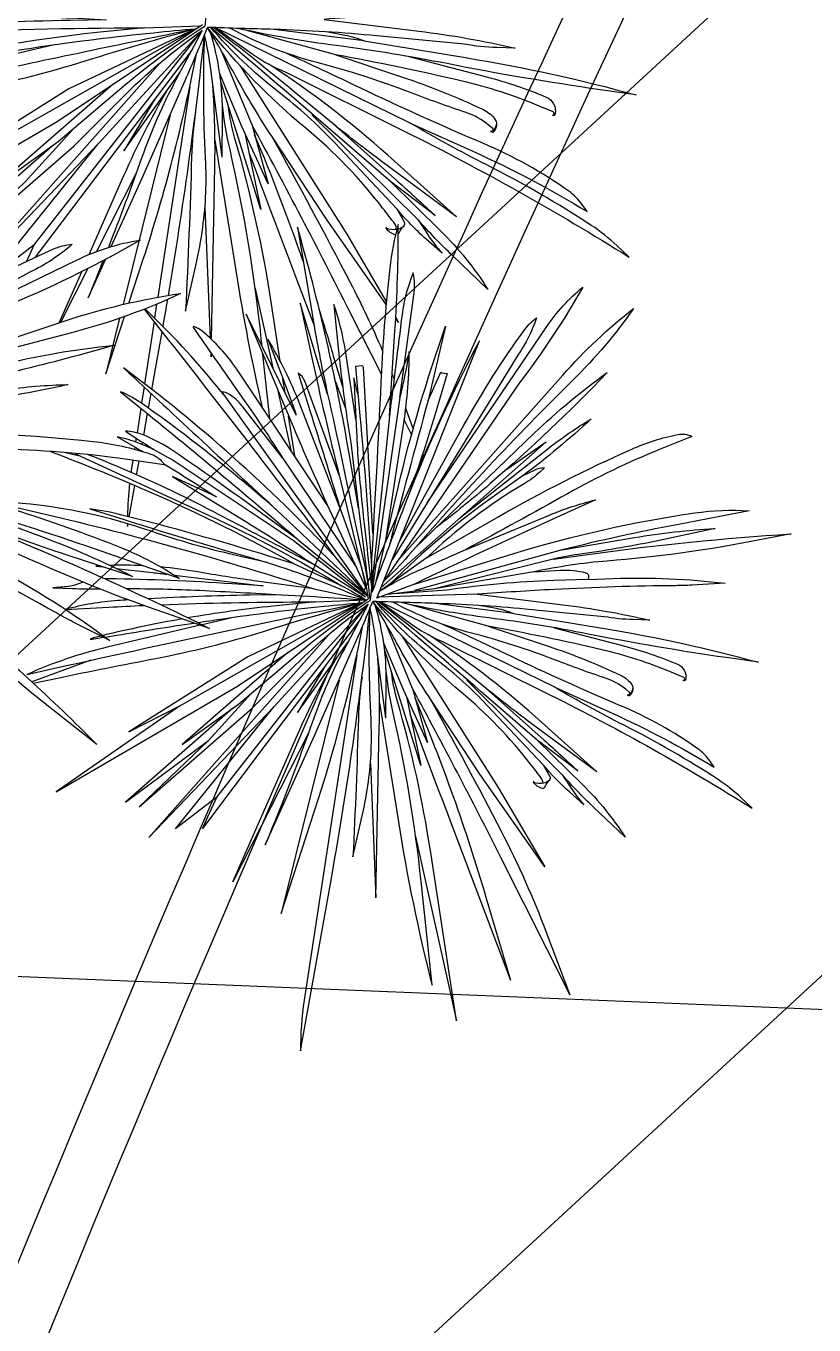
# Model space of a CAD drawing. Extents: x -678889171 to 586587, y -792238163 to 335485.
# Drawn here: x -678770335 to -678769620, y -791975574 to -791974397 of the extents above; entities that cross this region are included whole.
import ezdxf
from ezdxf.enums import TextEntityAlignment as Align

# ---------------------------------------------------------------- set-up
doc = ezdxf.new("R2010")
doc.units = 0
doc.header["$MEASUREMENT"] = 0
doc.layers.get('0').update_dxf_attribs({"color": 8})
for name, color, linetype in [('A-FLOR-PATT', 252, 'Continuous'), ('A-SITE-PATT', 252, 'Continuous'), ('A-WALL', 252, 'Continuous')]:
    doc.layers.add(name, color=color, linetype=linetype)
doc.layers.add('BASEMENT3 LAYOUT$0$HATCH2', color=252, linetype='Continuous', lineweight=15)
doc.styles.add('Ground floor Towers$0$$Bas01-Rname$0$EN-SC', font='swissc.ttf')
doc.styles.add('Ground floor Towers$0$$Bas01-Rname$0$EN-SCL', font='swisscl.ttf')
doc.styles.add('Ground floor Towers$0$04-Ground Floor$0$V2-lower ground$0$LEVEL  FOR LICENSE LOWER GR$0$$LG- LEVEL$0$AR-SR', font='sarb.shx')

# ---------------------------------------------------------------- blocks, each defined once
blk = doc.blocks.new('A$C61C61320')
at = {"layer": 'BASEMENT3 LAYOUT$0$HATCH2'}
h = blk.add_hatch(dxfattribs=at)
h.set_pattern_fill('JIS_WOOD', color=256, scale=1000, style=0)
h.set_pattern_definition([(45, (-845211.5632561638, -471074.8112416068), (-499.9999991609842, 499.9999991609843), [])])
edge = h.paths.add_edge_path()
edge.add_line((-87728.88771757309, -14436.92520058164), (11085.99286301623, -14077.61977391216))
edge.add_line((11085.9928630162, -14077.61977391216), (11086.00013759563, -61296.12011963065))
edge.add_line((11086.00013759569, -61296.12011963065), (-23868.16462742418, -60220.57708285929))
edge.add_line((-23868.16462742421, -60220.57708285929), (-23388.15647815715, -47455.2645226442))
edge.add_arc((-38984.06513334403, -44366.02445463254), 15898.9235792472, 348.7958745272753, 525.9866040010601)
edge.add_line((-54409.82303213701, -40516.12001080933), (-55179.78612954497, -49076.3717473704))
edge.add_line((-55179.78612954495, -49076.3717473704), (-87616.00626249687, -47227.09333388295))
edge.add_line((-87616.00626249681, -47227.09333388295), (-87728.88771757303, -14436.92520058164))
blk = doc.blocks.new('*U144')
for points in [[(208.7598928953867, 111.4083766555113), (222.2731027431564, 73.2797208960992, 0.03852189454557919), (295.5040296309908, -91.76537813335108), (278.5697080426198, -40.52673320918348, 0.01187297850034137), (269.70956481352, -15.71193964443319, -0.01129266759257653), (203.5922731088558, 168.7878026312292, -0.004204443420747903), (165.5877937584137, 286.1726730972596), (231.7838929382324, 164.5781042443496, 0.02584548759400685), (306.1504474254998, 43.34118520769061), (295.5492939104206, 68.05013663265072, 0.03573955727317898), (274.0644578177144, 109.6494725766888), (215.9996104406946, 223.5241828657881, -0.01709612416627665), (152.5083007242411, 359.3213868285502, 0.001515563132861062), (114.3791963229141, 447.9711598358908, -3.027856435761702)], [(-1.417435049168489, 307.8601945052824), (-194.1386873173342, 25.88003836120606, 0.07261215194213817), (-232.762809876187, -53.15439450118811, 0.03444222333112885), (-126.2777450293597, 99.42395572855003), (90.3573212870524, 419.3738436960693)], [(69.65475643372156, 388.798076724951), (-112.7254222237261, 28.94112281467187, 0.04450212570286977), (-170.8710903687406, -116.5786643931124, 0.04612956242629616), (-99.1948504845077, 16.69308445457591, -0.02067947770574198), (67.50893121085937, 368.4149594680266, 0.03123993482043641), (90.3573212870524, 419.3738436960693, -2.162976468735797)], [(215.9804813009814, 243.6980714601295), (293.8733883380464, 113.2335729003617, 0.02638661225923847), (433.5159909171907, -94.87458319466623), (407.5071346368259, -49.2447944687874, 0.01296560535130185), (290.7885226827038, 143.7184448826165, -0.01657238429338727), (207.7137942442696, 283.324158014243, 0.02193736706200117), (131.5279534161582, 408.2835559927198, -4.567730621440846)], [(39.64298449430316, 371.7101645418634), (-96.24775720761136, 206.8203994788028, 0.03052333045614053), (-203.7333147509798, 58.85943919341389, 0.08438711748673955), (-214.0065156348155, 34.48304665425985, 0.07133532596452469), (-169.3365297741129, 84.49226568030917), (63.28986597193398, 393.9345973753925)], [(-10.82525769159292, 95.26477604313823, 0.03021651289582162), (-30.17912636241999, 12.44915322453653, 0.02580491906218947), (14.46632695556582, 147.6907964348875)], [(61.66827140092028, 208.7636338636848, 0.02667635163108803), (39.11245387718918, -30.96872539517335, 0.05375782402022359), (44.32593090695991, -108.7340504936155, 0.1715217674474061), (55.5575684821215, -128.6221410404551), (56.03534503180163, -73.36647564402938, -0.03188235065640983), (68.0377087729812, 92.14625217135563, 0.004539630947943205)], [(126.022391941382, 207.9694923903162, 0.0385858170823129), (172.0071840899709, -87.8213335344326, 0.05363733058987574), (201.1787386592932, -170.6741259285909), (178.9892078607063, -53.72079130455404, -0.01449396476120372), (149.09036421577, 133.3148601260591), (173.3069724668876, 17.51012759856803, 0.02913920142937851), (207.4989278552621, -108.7777325660309), (192.2417096396948, -18.17797779086777, 0.01779568639195303), (166.8530243954829, 105.5271119162071, -0.02155724902311953)], [(171.8853851542935, 93.44552058931095, 0.01838996069318288), (260.3162290770615, -219.7288984205106), (248.8483003548408, -158.2913170226575, 0.0277476341075397), (192.4855592899457, 72.00982529434714, -0.03324364356799392)], [(-476.6102811581095, 341.3455668202523), (-476.9516895045035, 338.3277637747078, -0.01350277498819405), (-484.272832511504, 286.246467747681, 0.01723687972218531), (-501.927409947557, 153.4706524117801, 0.001334752957203982), (-513.3014144050521, 34.16794193395344), (-505.5966504396874, 80.36587710564618, -0.01217897650350521), (-469.2352697561237, 269.8284323251237, -0.05041985096137152), (-444.9941550373787, 344.291764816885), (-457.7671448508499, 281.8894447252433, 0.01319816790482867), (-506.9063233583456, 4.781308738557527, -0.006166542137290822), (-510.4509926695264, -16.98387628940236), (-494.8928535053838, 43.4796452114233, -0.03506191847758228), (-410.8172137875317, 295.542288281119, -0.08200434598191936), (-406.8781419187198, 301.8858807731021), (-419.0016132238179, 263.9321322458864, 0.003589716088286178), (-464.8164167190789, 116.8699419699542, 0.01149200692182755), (-505.8980981278091, -30.51254008988963, 0.002972485986536734), (-519.2340622607499, -84.32842799887203)], [(-470.7703649946834, 97.04206407387119), (-399.4331562172028, 275.3258854270525, -0.03365066733908192), (-361.2194871864322, 354.8608522254281, -0.03365066733908192)], [(59.85435802858228, 353.7906523310476), (-42.26219850951202, 106.1286164568164, 0.0358611015668688), (-90.3521134356215, -39.28336852384109, 0.02398642876561312), (7.446136840835607, 202.6228248004545, 0.01409989286471139), (40.96857465697212, 307.9871928582625, -3.554890906600417)], [(-393.1670162093378, 203.9832638520011, 3.763050531123714e-05), (-393.5937546256118, 202.7653547278742, -0.02865855852972355), (-456.2365948440947, 52.19093170616998, 0.009604202954844881), (-519.2340622607244, -84.32842799880837)], [(-415.6356011552325, 194.8403403336533, 0.003139769365704732), (-519.2340622607499, -84.32842799887203)], [(-175.0500086140473, 194.6037092936504), (-342.2985476555168, 51.77325846471012), (-413.9425663048405, -1.20801884138109, 0.04389246403566511), (-518.226128424807, -93.5017245069912, 6.881589150561758)], [(-430.7635378498035, 12.45244128943068), (-274.7958287102283, 145.5550975249016), (-345.1941355502004, 72.6944504193716), (-433.6676478956815, -4.729695380897283, 0.03466040906098983), (-524.3085530922162, -95.87739054343092, 2.826292079671529)], [(60.39608583421614, 22.45863294346145), (64.0332309810019, 6.275836232017355, 0.01046275929747933), (94.6882316965366, -117.9125841448467, 0.02554080926061382), (159.508780134076, -317.5177983738513), (154.4917086036567, -284.2612456785018, -0.01294445609763258), (129.4644404602241, -83.2069364905974, -0.02765034503953904), (127.6206558547547, -40.02185361033935), (135.0242489568463, -87.06070342385738, -0.007026800065040888), (162.8690549579896, -281.7490064404656), (159.6649530566883, -238.4111548655683, 0.02747343299677512), (144.9491627611114, -124.7298319517204, -0.05959436583632546), (133.696975805824, 49.16437785640574, -0.01899329565187616), (137.339437136483, 88.4671600551801), (143.2261466373657, 17.2186666589414, 0.02023104517217492), (188.3500244551451, -348.1155245288146), (189.4083549829065, -268.4852287898038, 0.01045770975802078), (188.8355898056925, -193.3688395637046, -0.02183028082571506), (189.5816171646638, -144.0128467472578)], [(-204.1131057144903, 10.28894154289719), (-313.7583430701397, -19.56932945828066, 0.02785292762282069), (-434.161860466922, -59.67856789766211)], [(-198.7064356997962, -9.052316942813377, 0.003464188045770925), (-147.160196720748, 3.341130192716264), (-200.7643580332897, -11.82650014131923)], [(257.8922953634483, -206.7430638866272), (304.7152427586898, -89.72455234546487, -0.04751193057243182), (355.9949038281975, 9.848129053055345), (339.6119577489571, -32.62736310940909, 0.004764323942248468), (196.894427319492, -413.4134344287968)], [(-218.5292336874827, -16.85318203046972), (-312.9456435996563, -43.56889155654153), (-449.7918210223306, -80.93804472171814, -0.008527894633042531), (-523.2777447821263, -99.66447448113013)], [(-518.226128424807, -93.5017245069912), (-448.6237658672489, -68.80969929867842, -0.03741783697813676), (-339.8407801101657, -39.15857855513514, 0.008216904379701101), (-216.8014944266197, -13.22430574352165, 0.008216904379701101)], [(366.0064532068918, -0.1689125965122003), (354.6129504851178, -30.99553074158484, 0.004271058174984007), (309.9707041911151, -155.0290299747257, -0.02865855852972355), (253.5921479944827, -290.5460106942601, 0.009604202954844881), (196.8944273195211, -413.4134344287404)], [(224.6659752729156, -45.65483905620295, -0.02330630260763875), (229.5606625331911, -36.18773467393567, 0.07048361654034775), (233.1922402764558, -27.17509917377993, 0.006290617680230219), (237.8759855521766, -7.146560359523392), (234.9485628001148, -33.02286183257547, -0.01029479015869565), (230.1539443974489, -68.79413836860385, -0.01029479015869565)], [(54.57773917383565, -127.7341629524626, 0.01126120028531519), (87.52197947605782, -202.8032998951685), (69.4244094368969, -141.4785902576323), (99.27402468577748, -211.9142857615852, 0.004611922367653615), (158.1763930082616, -347.4127774953222), (142.4964217721954, -302.8946663342022, -0.00210652837031376), (104.8448478973496, -194.540710117567, -0.02714680241232883), (57.28125260510387, -26.56918462787417)], [(61.1128891171229, -18.43389302340165), (113.1699246187181, -197.1908586284471, 0.02767609115018361), (178.7763159526567, -383.4167957804448, 3.071576002105584)], [(238.9292535751101, -108.4441267795655, -0.0009879892967273763), (241.8933405736589, -94.67226013719937, -0.05041985096137152), (263.7103438205286, -27.65526089461582), (252.214652988403, -83.81734897709339, 0.002403525028458528), (243.1807297539035, -129.0584048411138, 0.002403525028458528)], [(-148.3535932743707, -50.95257927043258), (-207.0030264652687, -60.86887919737001, -0.0307345002568053), (-486.4549343923081, -90.61459970884334)], [(-143.340829994775, -72.05471413697614, 0.006654828558080585), (141.1722956825961, -368.2427448553562, -0.04389488361670964), (-62.99042869118603, -56.41170482766483, -0.00215570172807614), (98.21005567302745, -292.3793454118268, -0.02764736628577246), (-19.46840513271127, -88.3681782706035, -0.05657533267371262), (-31.04867324031693, -57.11941905138065), (-16.1557296126648, -82.47488303482805, 0.008058562221943568), (127.4036397448199, -318.1069071334196), (95.40471267829162, -256.3892927498373, -0.006320806551991584), (36.26946181123458, -138.7158942507222, -0.05831604875471052), (20.6273864397026, -94.00400748020093, -0.07754810594521516), (19.15928229045858, -71.53525368603823), (26.47200399421672, -86.91775872764902, -0.02598228336640497), (47.46369038548983, -137.7231184996426), (128.6986555163367, -311.2749785199112)], [(37.62786681691614, -112.0477326415667), (32.5100346980671, -91.1813740446969, -0.05420269462637733), (28.5836822024703, -61.65898938039845), (39.07060872406691, -88.85573558576198, 0.001332748215378049), (42.58577846538356, -97.9000699131293, 0.001332748215378049)], [(200.0024900677836, -64.26270920876505, -0.002314105703109168), (201.0718890903863, -59.13808515499204), (200.749712699524, -68.69983439380394)], [(291.337307004489, -79.1580103068527, -0.001207541829072943), (294.4695909453894, -71.52978977680596, -0.08200434598191936), (298.0147556273205, -65.8205565340204), (292.5664441601748, -82.87704457430209)], [(-68.43772974226704, -327.9381355811065), (-181.6307101413349, -274.4474575875693), (-112.4634142544255, -300.4433579628139, -0.008797986907439348), (34.91884795473561, -358.8152385901949), (-80.95503538564844, -295.5558083636852, -0.1811606000954919), (-89.8086370338442, -285.3102610610267), (-43.49910382866256, -307.9839942380831, 0.003341036875383154), (76.09237693362411, -365.5500310394882), (-50.02191311768729, -293.5022063555598, -0.04327070188619562), (-128.5433245450458, -239.1430427483347), (-79.0708634920502, -266.9102983454495, 0.005261786089287734), (-34.71355738352759, -291.1963262754844), (-156.8742204069731, -205.9005085675863), (-40.46494324366904, -276.4047512965217, -0.007012314961607809), (75.92833635744864, -349.1496935317036), (-83.05215843484075, -204.497111758682, -0.0742779219891835), (-126.4100102895845, -151.3458584298742, -0.08510522165021595), (-130.4983053204433, -140.6847780701746, -0.6613578570988262), (-129.0884218073352, -139.7232404264441, -0.00145331141294521), (-57.8228227231757, -207.2376761736186, 0.01022182061506018), (23.56726630984303, -281.6794105864492), (-35.4014525574039, -219.8102969012789, -0.0955862895241007), (-49.54395316556656, -197.7851683843719, -0.1019213358000003), (-50.78192844899786, -190.867031425124, -0.5693343604539249), (-50.12891320575181, -190.5021085172875, -0.05423706509441721), (-47.10393154988742, -192.7258091947979), (-57.00537352110223, -181.8281250078244, -0.03107128275438312), (-144.0120854804791, -73.21964616350215, -0.03107128275438312)], [(191.5279280445884, -119.8080443759854, -0.01896555027910565), (197.4972458841494, -77.33643885069523)], [(197.6056139497505, -162.9926374186462, 0.002342096797311028), (194.4490294739026, -281.1454928292742), (197.7346927168091, -240.4649776377091, -0.01344812203955678), (215.2573995378316, -78.07191043673538, -0.009912277577222958), (215.9539133568887, -73.59098568053832)], [(253.248650585605, -181.865484776049, -0.01561510813369076), (290.2314664905625, -81.8764234535056)], [(291.8866159524823, -85.00531528052397), (287.1036314527319, -99.97893020851461, 0.00266585680748658), (256.3004899451971, -198.2152226938442, 0.00266585680748658)], [(-601.9552999926254, -407.5392640164418), (-608.6476135061475, -443.7001634925173, 0.03852189454557919), (-626.0137103126708, -606.9262652866464), (-616.0557377938512, -558.8888753284618, 0.01187297850034137), (-611.7518399167548, -535.3249542091062, -0.01129266759257653), (-579.9421881966064, -360.0157636138892, -0.004204443420747903), (-556.5061966893936, -250.3243822332106), (-559.660542966938, -376.1444142138889, 0.02584548759400685), (-556.219755821885, -505.3967133101933), (-553.3346581318747, -481.1247529534403, 0.03573955727317898), (-551.3407907504352, -438.6079349948459), (-545.2937705239037, -322.5617389516983, -0.01709612416627665), (-533.5542115717308, -186.7894814490855, 0.001515563132861062), (-523.2777447821227, -99.66447448113377, -3.027856435761702)], [(-196.6111600076565, -386.7859189104538), (-296.2146412699713, -292.2088339510274), (-394.0576547894834, -204.658917587959, 0.01997050566534861), (-464.8694505317708, -146.215509421475, -0.01142139823470231), (-523.2777447821227, -99.66447448113377)], [(-296.5587996183913, -384.2546878648163), (-297.2744433403004, -384.8931692669203, -0.2616701532198508), (-299.0405858611684, -385.2818365704543, -0.1260993556258694), (-303.47648548088, -382.5857561034418, -0.002263136231259198), (-321.4609215762121, -364.0116535106508, -0.05480788115688465), (-410.9467386762608, -247.5697993036547, 0.05195100068562398), (-523.2777447821227, -99.66447448113377, -4.687443882502512)], [(-411.1420604814757, -100.598344158393, -0.03003429473516871), (-351.2379504363726, -104.1999484113048, 0.005524417181210174), (-148.9516905696601, -126.3476070858605), (-210.5149138867, -130.9436684720049, -0.02194805925622252), (-261.6119725456101, -132.5091919166143, -0.04698413390701718), (-352.0169938334384, -122.7841693545406, 0.02245031132477579), (-513.5820511233705, -97.34610847930071, 4.931167588951665)], [(-166.0360594951762, -100.9733551702257, -0.01510467933874062), (-513.5820511233705, -97.34610847930071)], [(-356.967496273106, -143.9326869157367), (-469.4255504138073, -112.0734354896913, -0.02293324141909308), (-513.5820511233742, -97.34610847930071, -191.8202492802813)], [(-124.5629483552093, -100.0037197972333, -0.001570770686013729), (-160.7049165937588, -100.8654697873944)], [(55.91991613396931, -86.71602274911947), (69.54922043932856, -86.67533339072452, -0.001373560362304445), (72.04720382010237, -86.67473811146465, -0.001373560362304445)], [(86.5258399172435, -86.9416795797797, -0.02410751180576139), (130.1935743010526, -90.5553887081469, -0.02410751180576139)], [(139.6169415283057, -91.89526501823548, -0.00214296389698733), (143.466845262401, -92.50074369355116), (139.7162034282464, -92.60577726533938)], [(200.165339049714, -86.04323527510405), (198.5445365204632, -134.1464103984081, 0.0003825462435305968), (197.9091832652102, -153.4414313958723, 0.0003825462435305968)], [(-524.548191857908, -110.6862474207728), (-496.8976481834052, -164.7880789308756, -0.06173936184494978), (-480.243865416187, -210.531608182845), (-426.1050844830806, -377.6652942698956, 0.02465965799125133), (-305.7887014358294, -694.8397063854891), (-318.6906333488751, -676.2854725535499, -0.04396305175348592), (-339.9057611004664, -639.2099355211167, -0.02825645714902428), (-398.3193004531549, -490.9726674808489, 0.01666187801848158), (-438.3124774258813, -382.1523840879681), (-413.4840569406169, -470.1641878177479, 0.03141377074932176), (-357.019510204811, -630.9292001683943), (-365.1883200313296, -623.211167746761, -0.08689584604177594), (-380.0517745279449, -603.265016834418, -0.05341538644266969), (-425.8505513215659, -481.7092256688093, 0.01066555904668236), (-473.7998200808161, -311.716461687668, -0.002916257188722376), (-505.2637063898201, -206.4410680550091, -1.57147192466684)], [(-421.9659702383087, -282.6624462667087), (-456.2893372622293, -225.4528022970962, -0.008704399523353511), (-524.1987443680318, -107.6620080866169, -2.670685006672149)], [(-358.1075775489426, -368.3649971329205), (-415.9748977702347, -276.6801708703997, -0.002628959290491052), (-523.7641415942762, -103.8929960352316, -13.16443413917767)], [(-323.6144731849181, -381.9928207677158), (-397.5051440097723, -288.2259446014987, -0.03972402253833143), (-452.6852234577182, -205.4536066991177, 0.05107070608733455), (-523.7641415942762, -103.8929960352316, -5.407074183196372)], [(-356.967496273106, -143.9326869157367), (-411.095641304224, -136.4649763516345, -0.07667286965130762), (-517.0663132057762, -104.8253100759712, -7.047462853054768)], [(-117.1667138736757, -165.6803996416556), (-343.2202286971497, -136.4289795533996, -0.0222820807780074), (-448.465093509998, -118.011511438147)], [(224.5655231289475, -103.4290050103091, 0.01382871929517053), (212.4704144013722, -199.3942620592088, 0.001334752957203982), (202.2338103896236, -306.766701489255), (209.1680979584471, -265.1885598347299, -0.009365874220065191), (233.5978635339834, -133.910692923705, -0.009365874220065191)], [(-524.4690583334213, -368.3239294502537), (-513.2292942476433, -473.4368916131125, 0.03584400781161227), (-498.5129940115712, -555.1519538796083, 0.3499613435675387), (-478.2323686629297, -570.4951138688475, 0.5098748938833441), (-475.8602711227377, -567.0438365190594), (-476.4947828104578, -568.0415671956916, -0.6653786018696773), (-480.5310347701288, -567.3492880556487), (-485.4276292133964, -547.9419852966867, -0.0415180776566715), (-502.9159660442619, -442.3684659280598, -0.01232715569212973), (-512.5268876238933, -272.500556259004), (-496.4869275295405, -363.8623311875044, 0.02943366437797767), (-470.1568051005106, -474.9905796538851, 0.109607507107866), (-460.8862323847952, -491.5704473601227, 0.4026845882845044), (-442.5512486153984, -492.9846248115055, 0.6525053293909594), (-443.4694329221475, -489.7195251097974), (-443.4694329221475, -489.7195251097974, -0.8641229560623634), (-447.0062345797869, -491.8934373708134), (-450.7818340918984, -485.5933231240497, -0.09184474727445266), (-462.5566517876669, -453.9970874860837, 0.0117758390728134), (-477.8831322644492, -377.2455973583465, -0.02898207668468277), (-498.8177927373308, -249.7124979866539, 0.0612301501282692), (-526.6880356996571, -129.0849495395914, -0.9707230979021293)], [(-104.7676923824456, -394.2238109099244), (-180.1805929012789, -340.9264836754073, -0.00772929489016824), (-405.5874096474236, -176.3394944088841), (-494.3394366110897, -123.2735441457253)], [(-117.778355625449, -233.1982791674209), (-127.702906744611, -230.6283078850529, -0.02956221145066354), (-368.1853132382148, -152.9337874963885, 0.02739616372378168), (-425.2356047210142, -134.2289996693316)], [(-377.6992578744048, -131.4572584021707), (-209.3538522014514, -184.7086580121095, -0.01679320639201802), (-38.31728955491963, -245.2003080043132, -0.01679320639201802)], [(-536.1388814546026, -306.6702256919953), (-534.1161660102061, -444.7902471131683, 0.02638661225923847), (-518.7707448860256, -672.1068391155341), (-518.5065957035167, -624.3604897099767, 0.01296560535130185), (-522.6881078589922, -419.3874231173313, -0.01657238429338727), (-524.6353521084184, -271.7151882949211, 0.02193736706200117), (-527.8164199053081, -138.7052487448955, -4.567730621440846)], [(-102.0874530541714, -259.7469746642701), (-174.8617677184175, -237.2415390854012, -0.032917214024057), (-383.7248031495128, -157.2551816606037, 0.04134217741151804), (-424.6593371234285, -142.3636835986026)], [(238.8867934896862, -151.3957317712875, 0.00960913367700755), (207.9893923316613, -333.21467136511, -0.006166542137290822), (204.7991899515964, -352.8033378902755), (218.8015151993259, -298.3861685395304, -0.01661364082239451), (250.6994014689826, -189.5409182775011, -0.01661364082239451)], [(506.6600756015232, -162.3745108655266), (356.1363904642039, -290.9219166115754), (291.6567736798115, -338.6050661870549, 0.04389246403566511), (197.8015677718449, -421.6694012861035, 6.881589150561758)], [(-540.8717368248526, -257.9293201554274), (-540.1143776453555, -280.5543952685448, 0.05886984677688528), (-536.1388814546026, -306.6702256919953), (-533.5542115717308, -186.7894814490855)], [(-324.6870966165679, -461.5263666795281), (-391.5955163255076, -359.9930126562385, -0.03882607406344761), (-487.1586686475221, -187.145746596686, -2.886994056464254)], [(-236.7574326644044, -270.2127954438429, -0.01588013200554341), (-392.4393574384467, -182.1918533074195)], [(-156.7813365677375, -296.4100462901761), (-212.0579938601823, -265.4194893283466, 0.0009396347535044588), (-367.9037385334323, -178.4299499334093)], [(-135.8762229961594, -391.2614500915179, -0.01774309492888019), (-217.8649049566575, -336.223719684639, -0.007358459845287867), (-394.0576547894834, -204.658917587959)], [(254.8924204361738, -202.7951459292408, 0.0007997801321722301), (245.8703083069977, -232.334901456853, 0.01149200692182755), (208.8967950391398, -364.9791353107148, 0.002972485986536734), (196.894427319492, -413.4134344287968)], [(276.517899289347, -326.3106520693245), (416.8888375149636, -206.5182614573996), (353.5303613589876, -272.0928438523779), (273.9042002480546, -341.7745750726199, 0.03466040906098983), (192.3273855711723, -423.8075007189009, 2.826292079671529)], [(-40.6551312348256, -369.8899259417713), (-128.3239481390574, -342.7092346981854, -0.04648213651093602), (-186.6359801914241, -318.4982665314101), (-134.7880122817096, -331.7606092160049, -0.01405290678097117), (-9.718940002256204, -367.5254273972232), (74.53340138605381, -390.4767713163228), (5.038811112199255, -367.628358616691, -0.02773723331539748), (-280.0637102574055, -256.0272949651271), (-157.3474597669901, -296.2245025487146, -0.01304017236485581), (-68.43772974226704, -327.9381355811065, 0.005638445526874002), (96.85852392360721, -389.6713138273672, 0.06973942963862674)], [(-324.6870966165679, -461.5263666795281), (-382.0057208525704, -353.9797076519217, 0.01052973548564864), (-421.9659702383087, -282.6624462667087), (-359.592087212799, -378.1509750909763, 0.0074236610251982), (-322.1831430310722, -433.6045640110342), (-358.1075775489426, -368.3649971329205), (-303.1110766834445, -443.9012427112511, 0.05690302740584957), (-236.2795851423743, -516.6532248654066), (-273.3725119071987, -463.9934658099291, 0.02079515967180293), (-313.2434488555864, -412.1133716482973), (-295.4867376208658, -428.0262867522606, -0.03808613306946107), (-274.4060884657756, -450.0303261739182), (-289.789245187445, -426.3190450781649, 0.0381791217975951), (-323.6144731849181, -381.9928207677158), (-307.9689156482, -394.3800119919952, 0.3479434948651662), (-302.2450520056755, -394.3800119919952, -0.1146286786107332), (-291.2415557507065, -389.1806516263377, 0.04315612359649883), (-290.7863551617793, -389.0401309525032, 0.04315612359649883)], [(162.8690549579896, -281.7490064404656, 0.02791950455039204), (192.7005746037594, -417.979606820968, 0.8680407501509843)], [(-80.9078004688945, -346.2368237280452), (-119.0114807473128, -328.4762520617269, -0.005745916506548147), (-177.3583402036256, -300.4594868385821)], [(202.2338103896236, -306.766701489255), (198.156398946192, -351.5248935107838, 0.004466645081332641), (192.7005746037594, -417.979606820968, 1.196262177929688)], [(377.73198957151, -368.9487375067029), (586.2264425456178, -299.4675810404669), (381.822574591044, -355.1302457422671, 0.02785292762282069), (273.4594089339425, -391.2285603377086, 13.81409874308324)], [(159.508780134076, -317.5177983738513), (176.4343320519311, -375.7845953326787, 0.04264686767306435), (192.7005746037594, -417.9796068209735, 2.141134390762508)], [(197.8015677718449, -421.6694012861035), (260.4436940736468, -399.446578598624, -0.03741783697813676), (358.3483812550166, -372.7605699294354, 0.01289500527803245), (531.760906305497, -334.5108320563677), (382.5540041144795, -376.7298516306992), (259.3924444340719, -410.3620894793594, -0.008527894633042531), (193.2551130502598, -427.2158762628305, -3.984580696791772)], [(104.5983056580862, -414.3644832690452), (-110.2463094888171, -369.6562968087028, -0.410464030721193), (-111.9900437668493, -367.0329580828466), (-109.8802013444129, -358.8735754797244), (-46.40462827837655, -374.3069666255424, 0.006448064142862789), (146.6762688669205, -418.6234125212895, 320.9185599200615)], [(-72.90951394555486, -367.8625936483813), (-94.74454060529933, -359.2182984806868), (-24.99464497425834, -372.9796782089425, -0.01430717211613562), (62.65442469934897, -392.8934749292157, -0.005424135275664661), (174.707775484143, -423.0463616048719, -16.84349743212246)], [(-289.1344276822147, -385.5835605209295, 0.1891955367218557), (-296.2931721080186, -371.9908006969536, 0.7723662373033024), (-297.3802195711269, -372.7396812761208, -0.1656596715379961), (-297.1152357817609, -386.3708678144294, -0.1656596715379961)], [(76.09237693362411, -365.5500310394882), (138.6235407073709, -399.4188057955898, 0.05476071234269898), (190.8468243038278, -420.7014614861027, 0.5130984739010045)], [(302.359898841738, -398.6287885197098), (617.94816595267, -368.621244749781), (477.9023595354283, -392.2998405074459, -0.0307345002568053), (226.3956424010885, -419.0709889677701, 13.09387778852955)], [(107.958182594788, -432.5199648869684), (-45.38262008444326, -432.9652333643526, -0.03701065641963288), (-139.8116401900716, -426.2415343065431, 0.01626399617551132), (-78.24580889158278, -422.9289151517687), (-214.2939294211556, -421.2588906102928, -0.08107761374746278), (-243.0980646430708, -416.1935156014488, -0.07019151308015732), (-186.7941200274417, -409.6325748097033, 0.0001051210354650704), (-51.62337399433636, -412.8690303811627), (-164.3560966616988, -403.4786676606209, -0.0168577301618116), (-303.5757994579635, -387.1409167495449, -0.0411273292847865), (-244.8787768927159, -384.467354211517, -0.01588726823004721), (-109.4372524505034, -393.7546201395899, 0.00232909438608421), (125.7624472178486, -416.3029593591991, -0.02300085771038798), (174.707775484143, -423.0463616048719, -0.02772904243511258)], [(-297.7231417699895, -388.0201153269181, -0.1263128727710103), (-302.939582486435, -394.8345922378367)], [(96.85852392360721, -389.6713138273672), (151.4334205478463, -410.8000300833673, 0.03773440584927732), (189.9522720971381, -422.4603435414328, 0.09675145491212493)], [(-101.9424830790686, -411.6708614613372, -0.001240493928511942), (-107.9020201381445, -408.1811554837323, -0.001240493928511942)], [(165.9682888597508, -427.7151302116808), (39.60088857220217, -438.1818317197622, 0.02790555341574411), (-180.055212521338, -468.7857944579982), (-79.69581743768686, -460.4324706724574), (-119.3055191493495, -471.6316633055058), (-118.5975614589424, -473.0631523346319), (-118.5975614589424, -480.1043100382258), (-63.20678916333964, -472.2299889624783, 0.01511671099603598), (53.74155339453682, -451.9810724756599, 0.1623663084526105)], [(188.0367607169883, -432.129255251074), (-167.4413969946381, -515.6620515784571, -0.02901335915419614), (53.7415533945441, -451.9810724756599, -0.005353553337372937), (181.9562446840227, -424.4369541012265, 105.5686741616509)], [(-81.71497947514399, -423.2225609253937, -0.0001263106225031313), (-82.32842671853177, -422.8788000017912, -0.0001263106225031313)], [(122.4453133608095, -704.3031868446114), (116.4222311986359, -736.8479963730797, 0.03852189454557919), (100.7927440727635, -883.7514879877936), (109.7549193397044, -840.5178370254298, 0.01187297850034137), (113.6284274290865, -819.3103080180072, -0.01129266759257653), (142.2571139772244, -661.5320364823119, -0.004204443420747903), (163.3495063337159, -562.8097932397022), (160.510594683923, -676.0478220223131, 0.02584548759400685), (163.6073031144715, -792.3748912089859), (166.203891035484, -770.5301268879093, 0.03573955727317898), (167.9983716787774, -732.2649907251716), (173.4406898826546, -627.8234142863394, -0.01709612416627665), (184.0062929396136, -505.6283825339879, 0.001515563132861062), (193.2551130502598, -427.2158762628324, -3.027856435761702)], [(232.2758497704399, -472.0204910471339), (411.4911026811224, -627.1225989379227), (506.044956222815, -703.4668775853197), (397.6119062111957, -600.5057997857357), (309.5531940436322, -521.710875058975, 0.01997050566534861), (245.8225778755786, -469.1118077091405, -0.01142139823470231), (193.2551130502598, -427.2158762628324, -4.018358477883579)], [(397.3021636976137, -683.3470683081478), (396.6580843479005, -683.9217015700424, -0.2616701532198508), (395.0685560791153, -684.2715021432223, -0.1260993556258694), (391.0762464213749, -681.845029722911, -0.002263136231259198), (374.8902539355749, -665.1283373893975, -0.05480788115688465), (294.3530185455365, -560.3306686031019, 0.05195100068562398), (193.2551130502598, -427.2158762628324, -4.687443882502512)], [(266.3280821694407, -416.9003549392246), (726.7993817495644, -415.5256492814633, -0.04083886010444279), (793.3252440903289, -420.7685185540095), (557.3596283505303, -427.3765372707976, -0.01716175045140335), (201.9812373431323, -425.1293468611848, 12.60238488245649)], [(294.1772289208438, -428.0563589723652, -0.03003429473516871), (348.0909279614334, -431.2978027999861, 0.005524417181210174), (530.1485618414717, -451.230695607087), (474.741660856138, -455.3671508546186, -0.02194805925622252), (428.7543080631203, -456.7761219547638, -0.04698413390701718), (347.3897889040727, -448.0236016489007, 0.02245031132477579), (201.9812373431323, -425.1293468611848, 4.931167588951665)], [(342.9343367083766, -467.0572674539753), (241.7220879817414, -438.3839411705367, -0.02293324141909308), (201.9812373431323, -425.1293468611848, -191.8202492802813)], [(53.88740723610499, -479.1224268765809), (-198.0238841701448, -600.0835334264075, 0.07261215194213817), (-257.723901433279, -640.2838868971276, 0.03444222333112885), (-119.8537634730292, -575.7340910346275), (164.5351213341219, -437.6518383221837)], [(137.3577145024519, -450.8475634671549), (-139.0849312587397, -631.2199789557499, 0.04450212570286977), (-239.815810716691, -710.5435231034453, 0.04612956242629616), (-134.5081860710434, -645.4337593306418, -0.02067947770574198), (127.4987072250133, -464.4125146191936, 0.03123993482043641), (164.5351213341219, -437.6518383221837, -2.162976468735797)], [(109.1018765903664, -450.677938076823), (-54.64061912422221, -511.921591773119, 0.03052333045614053), (-191.3307401821021, -572.7903685398678, 0.08438711748673955), (-208.5821440837844, -585.859984244099, 0.07133532596452469), (-156.4721833114327, -568.6992251053098), (134.9490719058285, -444.6041795206866)], [(-79.69581743768686, -460.4324706724574, -0.003947660292780506), (117.7751695858587, -437.8658111942159, -4.306175622152105)], [(107.1461365557534, -539.1438362215804), (142.4804242100054, -483.4294575505382, -0.03639686745465658), (178.9253204825272, -434.2703265513583, -1.616268714007877)], [(192.1117106820511, -437.1354719085093), (216.997199989104, -485.8271202676015, -0.06173936184494978), (231.9856044796015, -526.9962965943732), (280.7105073193943, -677.4166140727184, 0.02465965799125133), (388.9952520619245, -962.8735849767536), (377.3835133401826, -946.174774528009, -0.04396305175348592), (358.2898983637515, -912.8067911988192, -0.02825645714902428), (305.7177129463289, -779.3932499625762, 0.01666187801848158), (269.7238536708737, -681.4549949089842), (292.0694321076135, -760.6656182657853, 0.03141377074932176), (342.8875241698388, -905.3541293813678), (335.5355953259768, -898.4079002018962, -0.08689584604177594), (322.1584862790169, -880.4563643807896, -0.05341538644266969), (280.939587164763, -771.0561523317401, 0.01066555904668236), (237.7852452814313, -618.0626647487125, -0.002916257188722376), (209.4677476033303, -523.3148104793208, -1.57147192466684)], [(284.4357101396945, -591.9140508698501), (253.5446798181638, -540.4253712971977, -0.008704399523353511), (192.4262134229411, -434.413656507767, -2.670685006672149)], [(341.9082635601208, -669.046346649443), (289.8276753609589, -586.5300030131721, -0.002628959290491052), (192.8173559193183, -431.0215456615215, -13.16443413917767)], [(372.9520574877442, -681.3113879207567), (306.450453745374, -596.9211993711606, -0.03972402253833143), (256.7883822422209, -522.4260952590166, 0.05107070608733455), (192.8173559193183, -431.0215456615215, -5.407074183196372)], [(342.9343367083766, -467.0572674539753), (294.2190061803685, -460.3363279462819, -0.07667286965130762), (198.8454014689687, -431.8606282981864, -7.047462853054768)], [(404.8915372057727, -455.8061104538474), (579.3406721735792, -489.2939982740618), (355.3068775267366, -460.3039308278721, -0.0222820807780074), (260.586499195173, -443.7282095241453, -21.65365328987483)], [(-0.3817399168856355, -599.1109575821929), (28.92264694215373, -568.5073811809825, -0.04208271298888577), (167.0731432138255, -446.6133140685733, -0.8647578907399907)], [(181.6800900450235, -613.5210523526066), (183.5005339449835, -737.8290716316633, 0.02638661225923847), (197.3114129567457, -942.4140044337937), (197.5491472210033, -899.4422899687897, 0.01296560535130185), (193.7857862810761, -714.9665300354127, -0.01657238429338727), (192.0332664565922, -582.0615186952409, 0.02193736706200117), (189.1703054393929, -462.3525731002201, -4.567730621440846)], [(192.1829308540891, -669.0093857350412), (202.2987185312868, -763.6110516816143, 0.03584400781161227), (215.5433887437594, -837.1546077214598, 0.3499613435675387), (233.795951557533, -850.9634517117747, 0.5098748938833441), (235.9308393437041, -847.8573020969661), (235.3597788247553, -848.7552597059339, -0.6653786018696773), (231.7271520610575, -848.1322084798949), (227.3202170621134, -830.6656359968283, -0.0415180776566715), (211.5807139143344, -735.6494685650641, -0.01232715569212973), (202.9308844926618, -582.7683498629167), (217.3668485775834, -664.993947298567, 0.02943366437797767), (241.0639587637106, -765.0093709183084, 0.109607507107866), (249.4074742078501, -779.9312518539218, 0.4026845882845044), (265.9089596003087, -781.2040115601658, 0.6525053293909594), (265.0825937242353, -778.2654218286307), (265.0825937242353, -778.2654218286307, -0.8641229560623634), (261.8994722323605, -780.2219428635444), (258.5014326714572, -774.5518400414576, -0.09184474727445266), (247.9040967452656, -746.1152279672888, 0.0117758390728134), (234.110264316163, -677.0388868523232, -0.02898207668468277), (215.2690698905735, -562.2590974177992, 0.0612301501282692), (190.1858512244744, -453.694303815445, -0.9707230979021293)], [(668.215653395162, -761.7928944897094), (502.0425497430169, -644.3516845376807, -0.00772929489016824), (299.1764146714868, -496.2233941978075), (219.2995904041873, -448.464038960964)], [(324.2757512672088, -455.8293817917647), (475.7866163728595, -503.7556414407109, -0.02263923481359132), (682.3868709387189, -579.5534187823841), (549.2724672840213, -545.0833263263585, -0.02956221145066354), (332.838301439775, -475.1582579765627, 0.02739616372378168), (281.493039105253, -458.3239489322104, 6.063865545230747)], [(116.0922639890832, -471.643388630112), (-57.58036786681805, -605.35339109912, 0.0358611015668688), (-151.141979170412, -688.7142674540473, 0.02398642876561312), (17.116183795506, -557.3160808612674, 0.01409989286471139), (83.97265661097299, -496.3721713746154, -3.554890906600417)], [(68.02219481934844, -524.0517691553205), (-39.74951128239081, -625.9117083453721, 0.03021651289582162), (-87.34212765126904, -676.674571045508, 0.02580491906218947), (-0.3817399168856355, -599.1109575821929), (-9.750541743944268, -612.7292270412372, 0.1150670634481684), (-14.70204949490108, -625.3650414666436), (-8.407008775631766, -620.3406181815799, 0.05375980200457005), (10.22700410694779, -601.8686312078853, -0.05871665964219462), (126.5544576735065, -488.8099179920528), (58.04830693846998, -575.1466931961286, 0.02667635163108803), (-56.00631264998265, -735.7855695769749, 0.05375782402022359), (-84.12530637675627, -793.0202395999977, 0.1715217674474061), (-84.30298421903899, -811.7070299550132), (-61.35985749647989, -772.75018495926, -0.03188235065640983), (14.85436453234615, -660.3835117224653, 0.004539630947943205), (107.1461365557534, -539.1438362215804), (46.15464396515563, -640.9954093000151, 0.03675085227442589), (17.34303447236562, -698.2687682157148), (50.84206081253615, -646.4306744069081, -0.006375184406552032), (162.5731000575925, -478.2750042638354), (103.3225880662922, -602.0360807091538, 0.0385858170823129), (14.90052143305911, -830.4354343258428, 0.05363733058987574), (1.676175992199205, -901.0759436396884), (33.79796958142651, -809.1292238061351, -0.01449396476120372), (89.12724305188567, -664.3707304995196), (58.91165078615995, -756.332848622741, 0.02913920142937851), (31.47570051360344, -859.803780902449), (57.72848682236327, -789.366264095409, 0.01779568639195303), (90.34554920147457, -691.3267335524297, -0.02155724902311953), (102.7081243253688, -655.0799323472884), (88.96884096076792, -701.946034323314, 0.01838996069318288), (23.51114371465337, -960.027109028214), (40.51891261194942, -911.8030876292569, 0.0277476341075397), (94.79628080507791, -725.5619882932615, -0.03324364356799392), (123.2316853314023, -631.8361864974968), (115.8680861347948, -666.448892503714, 0.08058211483147076), (114.2411865117519, -699.7599739094321, 0.3897190652625812), (119.3450644861496, -704.196447445981), (122.4453133608095, -704.3031868446114), (130.6902208806514, -659.0955192995707, -0.02925428327023667), (164.1234211862666, -521.814358188466, 0.0432124690989984)], [(491.2498063362127, -529.0864372449096), (724.1280511199966, -618.2347502941857), (506.8294924075944, -551.0352344066732, -0.032917214024057), (318.8527605196086, -479.0475127243544, 0.04134217741151804), (282.0116799430889, -465.6451644685558, -15.93608431914173)], [(177.420520211801, -569.6542373696966), (178.1021434733502, -590.0168049715021, 0.05886984677688528), (181.6800900450235, -613.5210523526066), (184.0062929396136, -505.6283825339879)], [(371.986696399259, -752.8915792413891), (311.7691186612119, -661.5115606204263, -0.03882607406344761), (225.7622815714003, -505.9490211668281, -2.886994056464254)], [(660.7800651687376, -681.4754155798719), (557.0947506815919, -633.146476085366, -0.02754898219950369), (311.0096616595674, -501.4905172064891, -6.950933482380875)], [(660.7800651687376, -681.4754155798719), (473.3528888800047, -576.3953896253233, 0.0009396347535044588), (333.0917186740789, -498.1048041698805, -1.139946812376234)], [(668.215653395162, -761.7928944897094), (591.2966207373447, -718.7735501896359, -0.02919191323959562), (468.1266688931773, -640.119196945986, -0.007358459845287867), (309.5531940436322, -521.710875058975, -4.687690951524674)], [(371.986696399259, -752.8915792413891), (320.399934586856, -656.0995861165402, 0.01052973548564864), (284.4357101396945, -591.9140508698501), (340.5722048626467, -677.8537268116916, 0.0074236610251982), (374.2402546262074, -727.7619568397431), (341.9082635601208, -669.046346649443), (391.4051143390734, -737.0289676699367, 0.05690302740584957), (451.5534567260311, -802.505751608679), (418.1698226376884, -755.1119684587493, 0.02079515967180293), (382.2859793841435, -708.4198837132799), (398.267019495388, -722.7415073068487, -0.03808613306946107), (417.2396037349699, -742.5451427863381), (403.3947626854697, -721.2049898001615, 0.0381791217975951), (372.9520574877442, -681.3113879207567), (387.0330592707887, -692.4598600226063, 0.3479434948651662), (392.1845365490644, -692.4598600226063, -0.1146286786107332), (402.0876831785336, -687.7804356935185, 0.3752625584919447), (404.0420083161061, -685.1535647435039, 0.1976004993040994), (397.541228456952, -672.3095698570696, 0.7723662373033024), (396.5628857401516, -672.9835623783229, -0.175661334230673), (396.5628857401516, -685.9516818291477, -0.1401224314172371), (391.5594591163735, -692.8689822438655, -36.00083391792556)]]:
    blk.add_lwpolyline(points, format="xyb")
for points in [[(-227.4862592920163, 257.4881967683314), (-371.0718679010843, 78.21962166916728), (-525.9536211670475, -92.42623584032208)], [(-519.2340622607244, -84.32842799880837), (-416.0850449197223, 69.28432102803617), (-281.4189360121036, 225.842000619411), (-330.900794540159, 156.7061942655409), (-245.5731678290449, 247.3396604368381)], [(-338.1717540515401, 79.96245561979686), (-187.1780626402197, 207.9771160620921)], [(-175.0500086140473, 194.6037092936504), (-286.3417559671198, 108.2844296373323), (-363.9586114921203, 56.27345070230604)], [(-183.0308335186728, 90.46993611411835), (-205.8687730809197, 83.92440897008873), (-151.0032540770135, 137.0697875233063), (-349.8536805064523, 20.40152755981671), (-132.8820082285984, 173.6414920272064), (-468.1098464431434, -45.06624042425665)], [(-330.900794540159, 156.7061942655409), (-519.2340622607171, -84.32842799880109)], [(-205.8687730809197, 83.92440897008873), (-518.226128424807, -93.5017245069912)], [(-490.5400059978801, -83.67983904554876), (-291.5604871133673, 24.9119202455704), (-189.8971602691472, 80.17718524596694)], [(-185.2919280053957, 9.403118788180109), (-109.8929188192069, 34.52997602555388)], [(-109.05993784161, 36.17354277425784), (-180.0106735666577, 16.85244551455708)], [(-349.8536805064523, 20.40152755981671), (-518.226128424807, -93.5017245069912)], [(-318.3034375362895, -34.92320919654503), (-209.2064132301257, 1.433572999280841)], [(58.12698015272144, -9.988000252308666), (61.1128891171229, -18.43389302340165), (59.15588656745058, 6.17994324787378)], [(324.8536892006796, -71.00067032558854), (364.4572204237611, 2.12387067882355)], [(-510.4509926695264, -16.98387628940236), (-523.8938986115627, -89.40195287906226)], [(-420.1303141932531, -45.25421440300579), (-346.1381082768658, -14.48335594087712), (-459.373128792633, -72.62312646657574)], [(-402.0502050138111, -67.90104365544084), (-145.4251434404523, -43.49998515564494)], [(-126.7353140003415, -41.72287259024324), (-51.39657489055571, -34.55932835552176), (-129.9522771887732, -47.84133062867204)], [(196.8944273195211, -413.4134344287404), (289.7285429264211, -275.1619603045792), (410.928040943274, -134.2600486723431), (366.3943682680238, -196.4822743908253), (503.2428914170505, -51.12424122518951), (330.2404022431929, -267.1201897275614), (190.8468243038278, -420.7014614861027)], [(-795.3649526094541, -83.72353461261173), (-524.3085530922162, -95.87739054343092)], [(-442.0855568719217, -88.2027841215704), (-161.5591795319433, -87.36529175574196)], [(-152.351497085032, -87.33780284782279), (-133.950860401359, -87.28286900204603)], [(-129.0920124097775, -87.26836324277156), (-46.26230345864496, -87.02108079622212)], [(-40.30156980020001, -97.64702368218877), (-117.3223983394073, -99.80392724194735)], [(-41.91983720108146, -87.00811665939455), (-20.1789064775021, -86.94321059359117)], [(-15.11146835700674, -96.94159606599624), (-34.71263050402376, -97.49051013524604)], [(-13.54102104089725, -86.92339363936753), (19.39404311815997, -86.82506825170549)], [(21.06759219281048, -95.92843188731331), (-7.760829130844286, -96.7357475933959)], [(26.4179709573491, -86.8040987942195), (31.50855102151581, -86.78890121464883)], [(33.58833329220397, -95.57779905772168), (30.5323557753054, -95.66337913923871)], [(38.26586913652682, -86.76872770230966), (41.14393485806613, -86.76013543339923)], [(42.2228649785593, -95.33599625600891), (41.59049318206053, -95.3537052965994)], [(74.13545132104446, -94.44231110111195), (55.84868160234873, -94.95441671527897)], [(130.4257284585965, -92.8659492073175), (88.36695401196448, -94.04376983121347)], [(-438.3124774258813, -382.1523840879681), (-524.548191857908, -110.6862474207728)], [(-405.5874096474236, -176.3394944088841), (-330.9056025506234, -209.5812804449333), (-400.7659950046091, -164.0154048973391), (-465.2939292590836, -124.7076809705895)], [(-392.8180853509421, -169.1993646407818), (-296.0906528781725, -205.0361787510055), (-454.8063818386308, -127.6681103735673)], [(-288.1261623871051, -131.4314013600369), (-118.3081491504581, -164.030282278366)], [(-512.5268876238933, -272.5005562590004), (-526.9951961772222, -151.6175521238156)], [(-479.9213706485843, -149.4473797970231), (-280.7933118589444, -321.7830552312325), (-200.5727760552454, -386.554386163195)], [(359.8505047077833, -265.5516391719948), (503.3026855838998, -143.9307816850551), (406.4975029837642, -240.061862556212)], [(-99.52396591296747, -167.6361621307797), (-94.29379020065426, -168.6401656047228), (-99.1234795892542, -168.0152017623686)], [(506.6600756015232, -162.3745108655266), (406.4975029837642, -240.061862556212), (336.6423330112575, -286.8717435977387)], [(222.7190779560824, -412.8297043708053), (401.8006449521399, -315.0971210088001), (522.4503251146034, -249.5106725482956), (478.9231875813402, -261.9858811567346), (528.3021546848559, -214.155040458837), (349.3367708983624, -319.1564744259767), (544.6112759484295, -181.2405064053264), (242.9062215553367, -378.0774656116419)], [(-47.10393154988742, -192.7258091947979), (186.9378966503555, -419.5542948616139)], [(366.3943682680238, -196.4822743908253), (196.8944273195211, -413.4134344287331)], [(-192.1725300199487, -212.8539866834426), (-91.98825612879045, -251.2056112405398)], [(240.5117548589533, -250.1799915633283), (256.92356464164, -209.1640867708475)], [(-25.14452898955824, -257.185890432821), (-107.3400541721476, -235.9012865527993)], [(-313.2434488555864, -412.1133716482973), (-429.6548491140002, -252.9858000979302)], [(-62.00051388429165, -272.14384890766), (-79.25120861405776, -266.8090765951665)], [(-65.03537465525915, -261.5234660380675), (12.05810464150454, -291.0356844627086)], [(478.9231875813402, -261.9858811567346), (197.8015677718449, -421.6694012861035)], [(18.73574892621218, -297.1115146279544), (-32.40730261133467, -281.2955408603511)], [(23.56726630984303, -281.679410586451), (151.9586934624949, -399.3738115216483)], [(98.21005567302745, -292.3793454118268), (186.5697055881883, -418.1875665179969)], [(127.4036397448199, -318.1069071334196), (186.5697055881883, -418.1875665179969)], [(128.6986555163367, -311.2749785199112), (188.7170504924707, -416.9564760185631)], [(349.3367708983624, -319.1564744259767), (197.8015677718449, -421.6694012861035)], [(-54.16076223937307, -353.9437125781596), (-86.87109926639278, -335.6048402126808)], [(34.91884795473561, -358.8152385901949), (178.3133627468833, -416.7831736517774)], [(75.92833635744864, -349.1496935317036), (178.3133627468833, -416.7831736517792)], [(158.1763930082616, -347.4127774953167), (188.7170504924707, -416.9564760185631)], [(188.3500244551451, -348.1155245288146), (192.7005746037594, -417.979606820968)], [(204.7991899515964, -352.8033378902755), (192.7005746037594, -417.979606820968)], [(286.0878005802424, -378.2466421925155), (352.6807859049932, -350.5528695765997), (250.7692674407972, -402.8786630497316)], [(141.1722956825961, -368.2427448553562), (186.5697055881883, -418.1875665179969)], [(74.53340138605381, -390.4767713163228), (175.6571376348493, -418.8692436826013)], [(-181.4649141119389, -401.9823764768034), (-175.7334745903954, -406.6100315061203), (-180.5157145299181, -402.0691228217611)], [(-79.31737589583827, -412.2105722820043), (-81.96138058271208, -410.3419479214963)], [(-78.24580889158278, -422.9289151517687), (181.9562446840227, -424.4369541012265)], [(-51.62337399433636, -412.8690303811627), (192.3273855711723, -423.8075007189009)], [(-40.23793449594268, -446.4201482570925), (-64.71706267829904, -432.7294398972126)], [(-32.28144429922577, -445.4527552618138), (-49.95493933356374, -432.9621861185742)], [(-5.639223248161215, -576.6491310943138), (-48.83494645468272, -622.6112312111281), (173.5321343803353, -435.5376559398383)], [(126.5544576735065, -488.8099179920528), (178.9253204825272, -434.2703265513583)], [(162.5731000575925, -478.2750042638354), (188.0367607169883, -432.129255251074)], [(163.3495063337159, -562.8097932397022), (186.5932392251507, -432.4684642408693)], [(269.7238536708737, -681.4549949089842), (192.1117106820511, -437.1354719085093)], [(123.2316853314023, -631.8361864974968), (164.8043665995338, -505.6061405600221), (181.3623679698667, -445.5225661843551)], [(164.1234211862666, -521.814358188466), (178.8649991113434, -454.5847014142282)], [(299.1764146714868, -496.2233941978075), (366.3900410586048, -526.1410016302534), (303.515687850022, -485.1317136374155), (245.4405470209949, -449.7547621033418)], [(310.6688065383187, -489.7972774065156), (397.723495763812, -522.0504101057168), (254.8793396994024, -452.419148566024)], [(-4.907994718416376, -466.1795080783677), (-9.193539668174708, -463.782684726114)], [(-3.476460665990089, -465.8103947123991), (-6.901181598119365, -463.3900068085977)], [(89.12724305187112, -664.3707304995705), (170.6813726610835, -479.4454950426289)], [(202.9308844926618, -582.7683498629112), (189.9094067946698, -473.9736461412458)], [(102.300783420842, -656.1284820288029), (164.8043665995338, -505.6061405600221)], [(382.2859793841435, -708.4198837132799), (277.51571915157, -565.205069317949)]]:
    blk.add_lwpolyline(points)
for centre, radius in [((-452.6478837747436, -483.0529434683076), 12.52099017899067), ((256.8219879568987, -772.2654983512903), 11.2688911610916)]:
    blk.add_arc(centre, radius, 257.8926445439996, 314.7585067326123)
blk = doc.blocks.new('GR')
at = {"layer": 'A-FLOR-PATT'}
blk.add_line((31695, 210055), (-8850, 210055.0000000001), dxfattribs=at)
for centre, radius, start, end in [((632160.654919429, 163506.251165366), 613595.8226879981, 171.0737824436527, 189.9862451256833), ((632160.654919429, 163506.251165366), 605195.8226879981, 171.0737824436527, 190.1263033448895), ((50815.89882102846, 200456.6392598988), 27278.5326697717, 152.163751733806, 161.1181029856222), ((50815.89882102846, 200456.6392598988), 27228.53266977175, 152.9353163456201, 161.2233158017993)]:
    blk.add_arc(centre, radius, start, end, dxfattribs=at)
at = {"layer": 'A-FLOR-PATT', "xscale": -0.6870956737639435, "yscale": 0.6870956737639435, "zscale": 0.6870956737639426, "rotation": 83.82570816921887}
blk.add_blockref('*U144', (25205.46224228176, 210571.5136172306), dxfattribs=at)
at = {"layer": 'A-FLOR-PATT', "style": 'Ground floor Towers$0$04-Ground Floor$0$V2-lower ground$0$LEVEL  FOR LICENSE LOWER GR$0$$LG- LEVEL$0$AR-SR', "flags": 12}
for tag, p in [('L', (30296.07288644527, 72859.53473235783)), ('P', (30237.50458115668, 72203.99769414036))]:
    blk.add_attdef(tag, text='', height=500, dxfattribs=at).set_placement(p, align=Align.RIGHT)
at = {"layer": 'A-FLOR-PATT'}
for tag, p, height, style in [('N', (85492.25876324323, 56633.4995742733), 250, 'Ground floor Towers$0$$Bas01-Rname$0$EN-SC'), ('N', (89389.48149106537, 56633.4995742733), 250, 'Ground floor Towers$0$$Bas01-Rname$0$EN-SC'), ('N', (94597.61363499537, 56633.4995742733), 250, 'Ground floor Towers$0$$Bas01-Rname$0$EN-SC'), ('AN', (85922.66280553787, 56313.08159666645), 200, 'Ground floor Towers$0$$Bas01-Rname$0$EN-SCL'), ('AN', (89819.88553336001, 56313.08159666645), 200, 'Ground floor Towers$0$$Bas01-Rname$0$EN-SCL'), ('AN', (95028.01767729002, 56313.08159666645), 200, 'Ground floor Towers$0$$Bas01-Rname$0$EN-SCL'), ('SN', (85299.47460008037, 56025.08594095582), 200, 'Ground floor Towers$0$$Bas01-Rname$0$EN-SCL'), ('SN', (89196.69732790251, 56025.08594095582), 200, 'Ground floor Towers$0$$Bas01-Rname$0$EN-SCL'), ('SN', (94404.82947183252, 56025.08594095582), 200, 'Ground floor Towers$0$$Bas01-Rname$0$EN-SCL'), ('F', (85927.04975899268, 56008.67972904726), 200, 'Ground floor Towers$0$$Bas01-Rname$0$EN-SCL'), ('F', (89824.27248681482, 56008.67972904726), 200, 'Ground floor Towers$0$$Bas01-Rname$0$EN-SCL'), ('F', (95032.40463074483, 56008.67972904726), 200, 'Ground floor Towers$0$$Bas01-Rname$0$EN-SCL')]:
    blk.add_attdef(tag, p, '', height=height, dxfattribs=dict(at, style=style))
at = {"layer": 'A-FLOR-PATT', "style": 'Ground floor Towers$0$$Bas01-Rname$0$EN-SCL', "width": 0.8}
for p in [(85305.16036184286, 56295.1433535593), (89202.383089665, 56295.1433535593), (94410.51523359501, 56295.1433535593)]:
    blk.add_attdef('FN', p, '', height=250, dxfattribs=at)

msp = doc.modelspace()

# ---------------------------------------------------------------- block references
at = {"layer": 'A-SITE-PATT', "rotation": 357.6731745000001}
msp.add_blockref('A$C61C61320', (-678706236.4347705, -791940527.995869, -212772), dxfattribs=at)

# ---------------------------------------------------------------- next in the draw order: block references
at = {"layer": 'A-WALL', "rotation": 357.6731745000001}
msp.add_blockref('GR', (-678804025.0995113, -792184118.4910543, -212772), dxfattribs=at)

doc.saveas('drawing.dxf')
